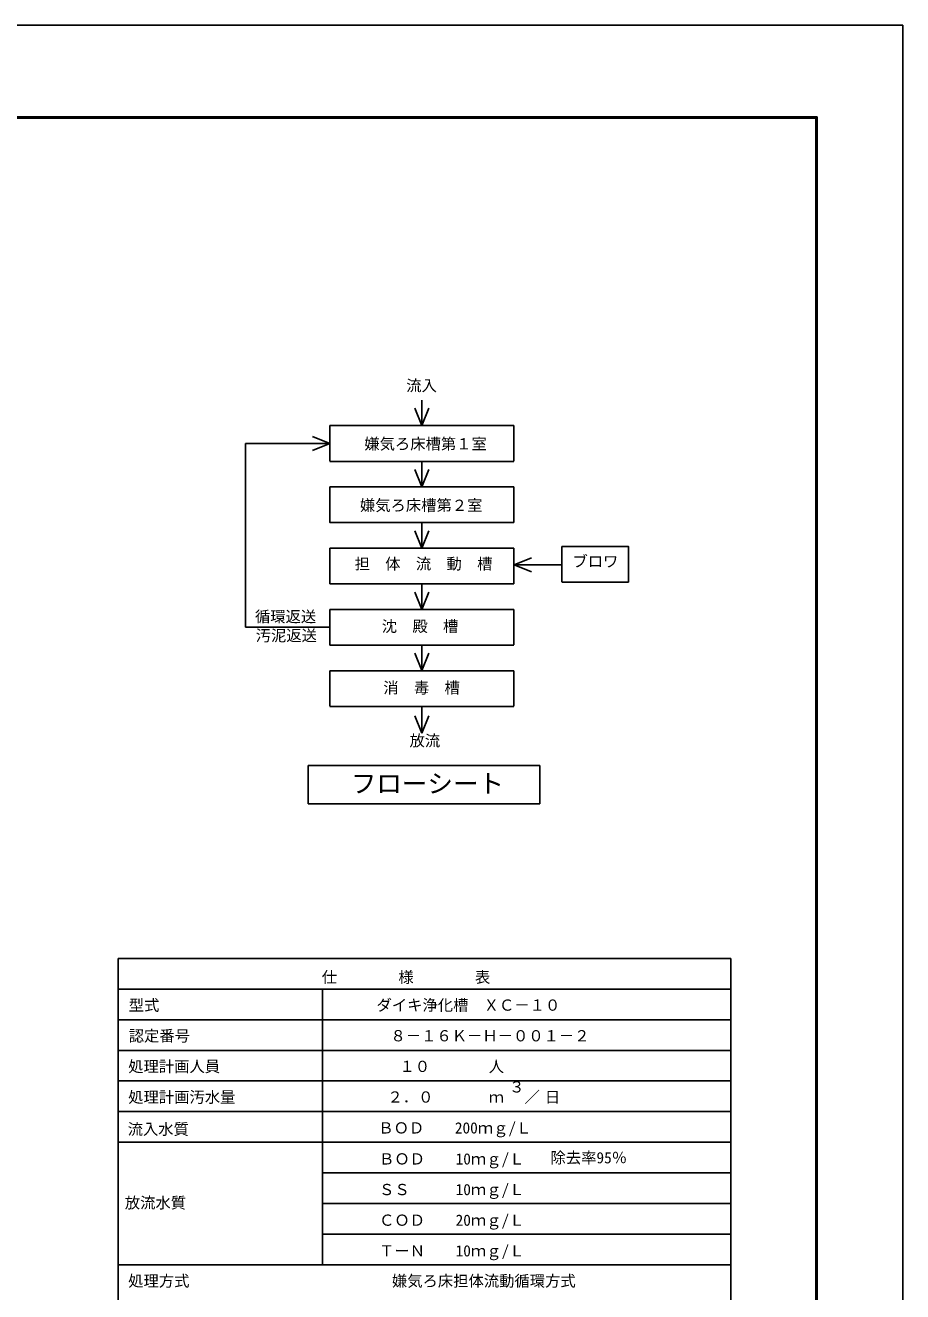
# Model space of a CAD drawing. Units: millimetres, scale not verified. Extents: x -11715 to 8910, y -9164 to 6308.
# Drawn here: x 3754 to 8910, y -1133 to 6308 of the extents above; entities that cross this region are included whole.
import ezdxf
from ezdxf.enums import TextEntityAlignment as Align

# ---------------------------------------------------------------- set-up
doc = ezdxf.new("R2010")
doc.units = ezdxf.units.MM
doc.header["$LTSCALE"] = 30
for name, color, linetype, lineweight in [('0-1_機器', 2, 'Continuous', 25), ('0-7_水管', 3, 'Continuous', 25), ('0-D_文字', 7, 'Continuous', 25), ('0-F_図面枠', 7, 'Continuous', 25), ('1-0_Axis_waku', 7, 'Continuous', 25)]:
    doc.layers.add(name, color=color, linetype=linetype, lineweight=lineweight)
doc.styles.add('ＭＳ ゴシック', font='')
doc.styles.get('ＭＳ ゴシック').set_extended_font_data('MS Gothic')

msp = doc.modelspace()

# ---------------------------------------------------------------- linework, layer by layer
at = {"layer": '0-1_機器', "color": 3}
for p, q in [((4299.72, 825.36), (7899.72, 825.36)), ((4299.72, -2594.65), (4299.72, 825.36)), ((7899.72, 825.36), (7899.72, -2594.65)), ((4299.72, 645.36), (7899.72, 645.36)), ((5499.72, 645.36), (5499.72, -974.65)), ((4299.72, 465.36), (7899.72, 465.36)), ((4299.72, 285.36), (7899.72, 285.36)), ((4299.72, 105.36), (7899.72, 105.36)), ((4299.72, -74.64), (7899.72, -74.64)), ((4299.72, -254.64), (7899.72, -254.64)), ((5499.72, -434.64), (7899.72, -434.64)), ((5499.72, -614.64), (7899.72, -614.64)), ((5499.72, -794.64), (7899.72, -794.64)), ((4299.72, -974.65), (7899.72, -974.65))]:
    msp.add_line(p, q, dxfattribs=at)
at = {"layer": '0-D_文字'}
for p, q in [((6083.94, 4105.82), (6083.94, 3955.82)), ((6083.94, 3955.82), (6042.73, 4057.62)), ((6083.94, 3955.82), (6125.15, 4057.62)), ((5543.94, 3955.82), (5543.94, 3746.72)), ((5543.94, 3955.82), (6623.95, 3955.82)), ((6623.95, 3955.82), (6623.95, 3747.1)), ((5543.94, 3851.27), (5442.15, 3892.48)), ((5047.45, 2771.3), (5047.45, 3851.27)), ((5543.94, 3851.27), (5047.45, 3851.27)), ((5543.94, 3851.27), (5442.15, 3810.06)), ((5543.94, 3745.83), (6623.95, 3745.83)), ((6083.94, 3745.83), (6083.94, 3595.83)), ((6083.94, 3595.83), (6042.73, 3697.62)), ((6083.94, 3595.83), (6125.16, 3697.62)), ((5543.94, 3595.83), (6623.95, 3595.83)), ((6623.95, 3595.83), (6623.95, 3385.84)), ((6083.94, 3385.84), (6083.94, 3235.84)), ((6083.94, 3235.84), (6042.73, 3337.63)), ((6083.94, 3235.84), (6125.16, 3337.63)), ((5543.94, 3235.84), (5543.94, 3026.74)), ((5543.94, 3235.84), (6623.95, 3235.84)), ((6623.95, 3235.84), (6623.95, 3027.12)), ((6906.2, 3246.4), (6906.2, 3037.3)), ((6627.42, 3138.2), (6729.21, 3179.42)), ((6627.42, 3138.2), (6729.21, 3096.99)), ((6906.2, 3138.2), (6627.42, 3138.2)), ((5543.94, 3025.84), (6623.95, 3025.84)), ((6083.94, 2875.85), (6042.73, 2977.63)), ((6083.94, 3025.84), (6083.94, 2875.85)), ((6083.94, 2875.85), (6125.16, 2977.63)), ((6906.2, 3036.41), (7298.45, 3036.41)), ((5543.94, 2875.85), (5543.94, 2666.74)), ((5543.94, 2875.85), (6623.95, 2875.85)), ((6623.95, 2875.85), (6623.95, 2667.13)), ((5543.94, 2771.3), (5047.45, 2771.3)), ((5543.94, 2665.85), (6623.95, 2665.85)), ((6083.94, 2516.75), (6042.73, 2618.53)), ((6083.94, 2666.74), (6083.94, 2516.75)), ((6083.94, 2516.75), (6125.16, 2618.53)), ((5543.94, 2515.86), (5543.94, 2306.75)), ((5543.94, 2515.86), (6623.95, 2515.86)), ((6623.95, 2515.86), (6623.95, 2307.14)), ((5543.94, 2305.86), (6623.95, 2305.86)), ((6083.94, 2149.24), (6042.73, 2251.03)), ((6083.94, 2299.24), (6083.94, 2149.24)), ((6083.94, 2149.24), (6125.16, 2251.03)), ((5415.43, 1958.32), (5415.43, 1732.84)), ((6778.55, 1958.32), (5415.43, 1958.32)), ((6778.55, 1732.84), (6778.55, 1958.32)), ((5415.43, 1732.84), (6778.55, 1732.84))]:
    msp.add_line(p, q, dxfattribs=at)
for points in [[(5543.94, 3595.83), (5543.94, 3385.84), (6623.95, 3385.84)], [(6906.2, 3246.4), (7298.45, 3246.4), (7298.45, 3036.41)]]:
    msp.add_lwpolyline(points, dxfattribs=at)
at = {"layer": '0-F_図面枠'}
msp.add_lwpolyline([(-8910, -6307.5), (-8910, 6307.5), (8910, 6307.5), (8910, -6307.5)], close=True, dxfattribs=at)
at = {"layer": '1-0_Axis_waku'}
for p, q in [((-7778.4, 5769.9), (8408.4, 5769.9)), ((-7777.8, 5769.3), (8407.8, 5769.3)), ((-7777.2, 5768.7), (8407.2, 5768.7)), ((-7776.6, 5768.1), (8406.6, 5768.1)), ((-7776, 5767.5), (8406, 5767.5)), ((-7775.4, 5766.9), (8405.4, 5766.9)), ((-7774.8, 5766.3), (8404.8, 5766.3)), ((-7774.2, 5765.7), (8404.2, 5765.7)), ((-7773.6, 5765.1), (8403.6, 5765.1)), ((-7773, 5764.5), (8403, 5764.5)), ((-7772.4, 5763.9), (8402.4, 5763.9)), ((-7771.8, 5763.3), (8401.8, 5763.3)), ((-7771.2, 5762.7), (8401.2, 5762.7)), ((-7770.6, 5762.1), (8400.6, 5762.1)), ((-7770, 5761.5), (8400, 5761.5)), ((8400, -5806.5), (8400, 5761.5)), ((8400.6, -5807.1), (8400.6, 5762.1)), ((8401.2, -5807.7), (8401.2, 5762.7)), ((8401.8, -5808.3), (8401.8, 5763.3)), ((8402.4, -5808.9), (8402.4, 5763.9)), ((8403, -5809.5), (8403, 5764.5)), ((8403.6, -5810.1), (8403.6, 5765.1)), ((8404.2, -5810.7), (8404.2, 5765.7)), ((8404.8, -5811.3), (8404.8, 5766.3)), ((8405.4, -5811.9), (8405.4, 5766.9)), ((8406, -5812.5), (8406, 5767.5)), ((8406.6, -5813.1), (8406.6, 5768.1)), ((8407.2, -5813.7), (8407.2, 5768.7)), ((8407.8, -5814.3), (8407.8, 5769.3)), ((8408.4, -5814.9), (8408.4, 5769.9))]:
    msp.add_line(p, q, dxfattribs=at)

# ---------------------------------------------------------------- texts
at = {"layer": '0-1_機器', "color": 4, "style": 'ＭＳ ゴシック'}
for s, p in [('仕\u3000\u3000\u3000\u3000様\u3000\u3000\u3000\u3000表', (5496.12, 662.76)), ('型式', (4361.52, 497.76)), ('ダイキ浄化槽\u3000ＸＣ－１０', (5817.72, 498.36)), ('処理計画人員\u3000', (4358.52, 137.76)), ('１０', (5952.72, 138.36)), ('人', (6477.13, 137.76)), ('３', (6597.12, 17.76)), ('処理計画汚水量', (4358.52, -42.24)), ('２．０', (5882.31, -41.64)), ('ｍ', (6477.13, -42.24)), ('／', (6687.12, -42.24)), ('日', (6807.12, -42.24)), ('流入水質', (4355.24, -230.35)), ('ＢＯＤ\u3000\u3000200ｍｇ/Ｌ', (5828.34, -223.08)), ('ＢＯＤ\u3000\u300010ｍｇ/Ｌ', (5832.67, -405.23)), ('除去率95％', (6840.4, -398.29)), ('ＳＳ\u3000\u3000\u300010ｍｇ/Ｌ', (5832.67, -585.23)), ('放流水質', (4338.42, -662.75)), ('ＣＯＤ\u3000\u300020ｍｇ/Ｌ', (5832.67, -765.23)), ('ＴーＮ\u3000\u300010ｍｇ/Ｌ', (5832.67, -945.24)), ('処理方式\u3000\u3000\u3000', (4358.51, -1122.25)), ('嫌気ろ床担体流動循環方式', (5908.36, -1122.25))]:
    msp.add_text(s, height=65.98, dxfattribs=at).set_placement(p, align=Align.BOTTOM_LEFT)
at = {"layer": '0-7_水管', "color": 4, "style": 'ＭＳ ゴシック'}
for s, p in [('認定番号', (4361.52, 317.76)), ('８－１６Ｋ－Ｈ－００１－２', (5899.86, 318.31))]:
    msp.add_text(s, height=65.98, dxfattribs=at).set_placement(p, align=Align.BOTTOM_LEFT)
at = {"layer": '0-D_文字', "color": 4, "style": 'ＭＳ ゴシック'}
for s, height, p in [('流入', 65.98, (5992.2, 4138.25)), ('嫌気ろ床槽第１室', 65.98, (5746.17, 3796.18)), ('嫌気ろ床槽第２室', 65.98, (5720.23, 3434.85)), ('ブロワ', 65.98, (6969.11, 3105.57)), ('担\u3000体\u3000流\u3000動\u3000槽', 65.98, (5689.11, 3091.31)), ('循環返送', 65.98, (5103.12, 2780.92)), ('汚泥返送', 65.98, (5107.56, 2669.76)), ('沈\u3000殿\u3000槽', 65.98, (5848.62, 2724.23)), ('消\u3000毒\u3000槽', 65.98, (5857.52, 2362.89)), ('放流', 65.98, (6011.82, 2052.03)), ('フローシート', 110, (5666.78, 1765.08))]:
    msp.add_text(s, height=height, dxfattribs=at).set_placement(p, align=Align.BOTTOM_LEFT)

doc.saveas('drawing.dxf')
